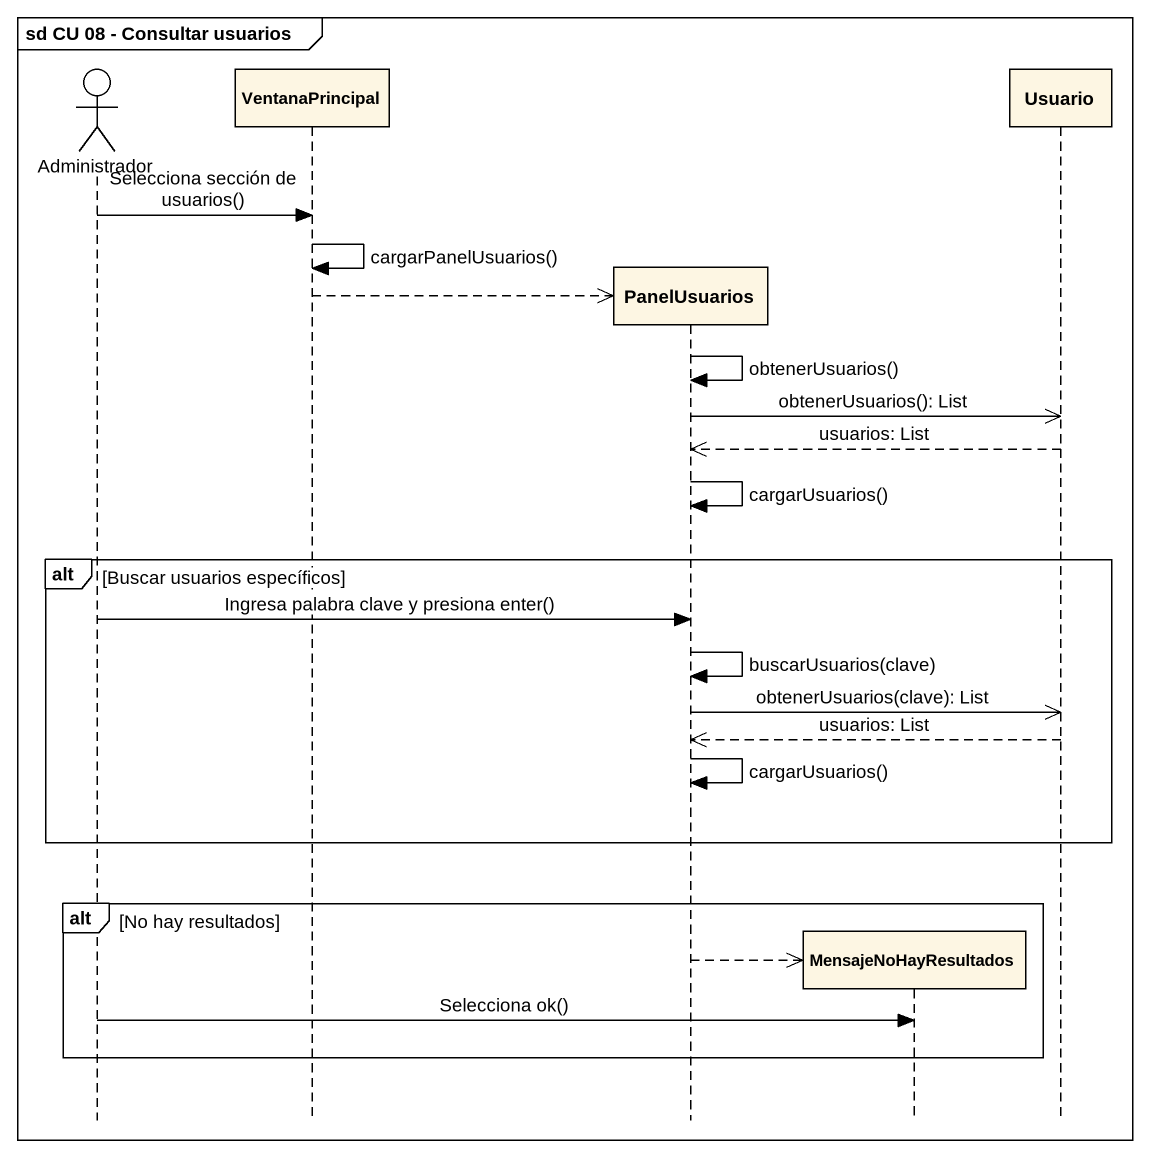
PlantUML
@startuml
mainframe sd CU 08 - Consultar usuarios
hide footbox
actor Administrador
participant VentanaPrincipal
participant PanelUsuarios
participant MensajeNoHayResultados
participant Usuario

Administrador -> VentanaPrincipal : Selecciona sección de usuarios()
VentanaPrincipal -> VentanaPrincipal : cargarPanelUsuarios()
VentanaPrincipal -->> PanelUsuarios **
PanelUsuarios -> PanelUsuarios : obtenerUsuarios()
PanelUsuarios ->> Usuario : obtenerUsuarios(): List
Usuario -->> PanelUsuarios : usuarios: List
PanelUsuarios -> PanelUsuarios : cargarUsuarios()
alt Buscar usuarios específicos
  Administrador -> PanelUsuarios : Ingresa palabra clave y presiona enter()
  PanelUsuarios -> PanelUsuarios : buscarUsuarios(clave)
  PanelUsuarios ->> Usuario : obtenerUsuarios(clave): List
  Usuario -->> PanelUsuarios : usuarios: List
  PanelUsuarios -> PanelUsuarios : cargarUsuarios()
end
alt No hay resultados
  PanelUsuarios -->> MensajeNoHayResultados **
  Administrador -> MensajeNoHayResultados : Selecciona ok()
end
@enduml
